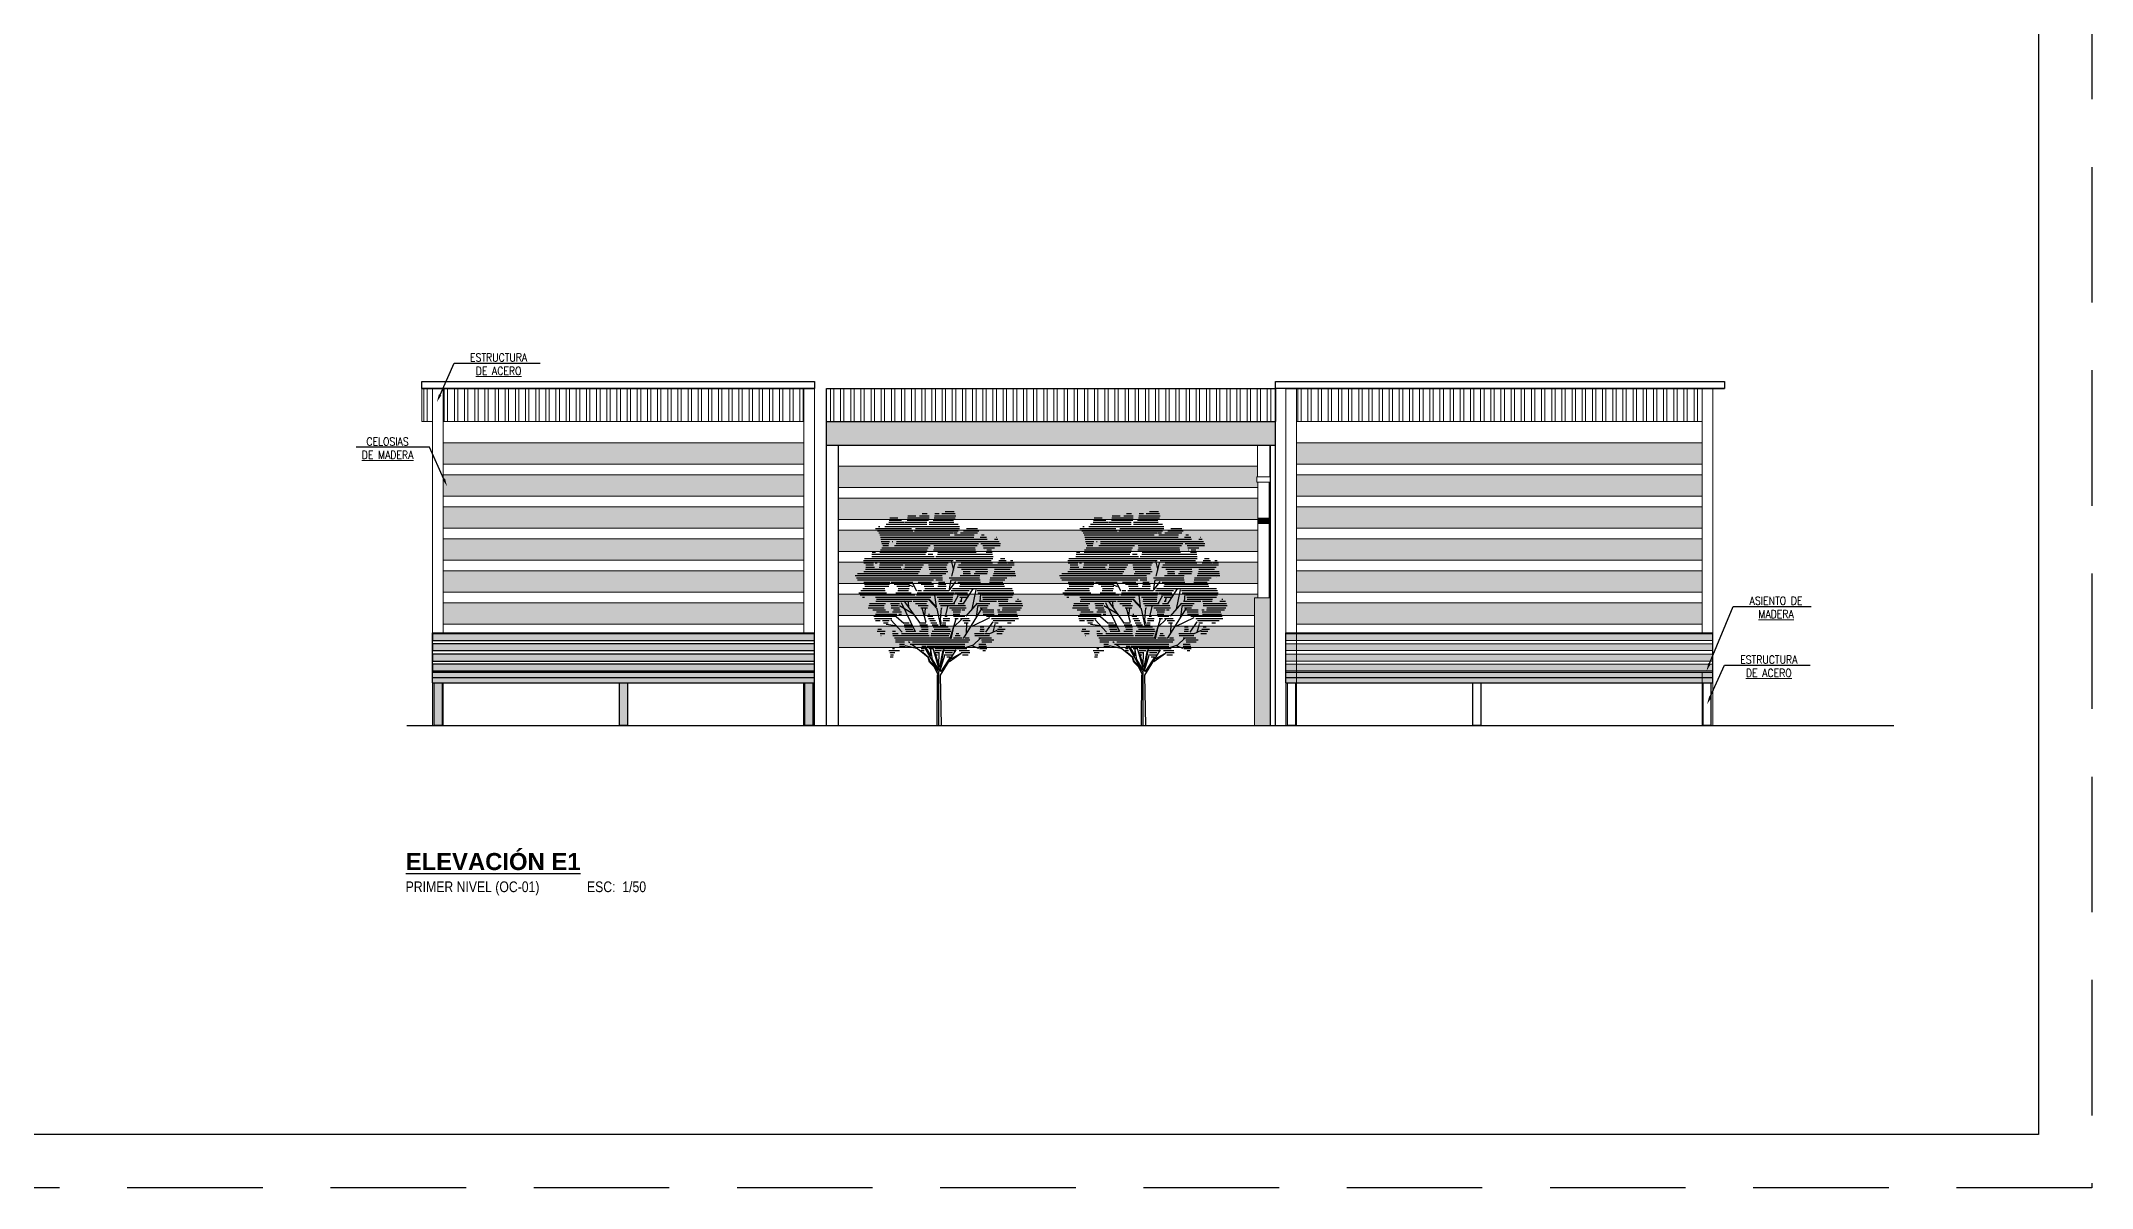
# Model space of a CAD drawing. Header units: millimetres. Extents: x 1.3 to 31, y -9.1 to 13.1.
# Drawn here: x 11.78 to 31.01, y -9.14 to 1.61 of the extents above; entities that cross this region are included whole.
import ezdxf
from ezdxf import colors
from ezdxf.entities.mleader import LeaderData, LeaderLine
from ezdxf.math import Vec2, Vec3

# ---------------------------------------------------------------- set-up
doc = ezdxf.new("R2010")
doc.units = ezdxf.units.MM
doc.linetypes.add('ACAD_ISO03W100', pattern=[30, 12, -18])
doc.linetypes.add('DASHED', pattern=[19.05, 12.7, -6.35])
for name, color, linetype, lineweight in [('.', 7, 'Continuous', 0), ('0_TEXTOS 1', 7, 'Continuous', 30), ('0_TEXTOS 4', 104, 'Continuous', 9), ('LEST 01', 253, 'Continuous', 9), ('LPROYECCION', 7, 'ACAD_ISO03W100', 5)]:
    doc.layers.add(name, color=color, linetype=linetype, lineweight=lineweight)
doc.layers.add('LHATCH', color=254, linetype='Continuous', lineweight=5, true_color=0xcfcfcf)
doc.layers.add('no se imprime', color=8, linetype='DASHED', plot=False)
doc.styles.add('GENERATED_STYLE_2', font='')
doc.styles.add('TIPO ROMANS', font='romans.shx')
doc.styles.get('GENERATED_STYLE_2').set_extended_font_data('Swis721 BlkEx BT', bold=True)
pattern_1 = [(90, (-13.77386, 8.01683), (-0.09525, 0), []), (90, (-13.74211, 8.04858), (-0.09525, 0), [])]

# ---------------------------------------------------------------- blocks, each defined once
blk = doc.blocks.new('SA')
at = {"layer": '.', "true_color": 0xffffff}
h = blk.add_hatch(color=7, dxfattribs=at)
h.dxf.hatch_style = 1
h.paths.add_polyline_path([(776980.033, 9375206.026), (776979.978, 9375206.026), (776979.978, 9375206.076), (776980.033, 9375206.076), (776980.095, 9375206.076), (776980.098, 9375206.076), (776980.098, 9375206.026), (776980.095, 9375206.026)])
at = {"layer": 'LEST 01'}
for p, q in [((776980.09, 9375206.051), (776980.09, 9375206.059)), ((776980.09, 9375206.059), (776980.095, 9375206.059)), ((776980.09, 9375206.044), (776980.09, 9375206.051)), ((776980.095, 9375206.051), (776980.09, 9375206.051)), ((776980.09, 9375206.044), (776980.095, 9375206.044)), ((776980.095, 9375206.076), (776980.095, 9375206.026))]:
    blk.add_line(p, q, dxfattribs=at)
blk.add_lwpolyline([(776980.033, 9375206.026), (776979.978, 9375206.026), (776979.978, 9375206.076), (776980.033, 9375206.076), (776980.095, 9375206.076), (776980.098, 9375206.076), (776980.098, 9375206.026), (776980.095, 9375206.026)], close=True, dxfattribs=at)
blk = doc.blocks.new('DJHDTYSJSTD')
at = {"color": 97, "true_color": 0x279b30}
for p, q in [((63.286, 13.839), (63.37, 13.839)), ((63.137, 13.728), (63.509, 13.728)), ((63.156, 13.705), (63.523, 13.705)), ((63.169, 13.75), (63.181, 13.75)), ((63.274, 13.794), (63.434, 13.794)), ((63.28, 13.816), (63.405, 13.816)), ((64.223, 13.639), (64.288, 13.639)), ((64.389, 13.639), (64.392, 13.639)), ((63.024, 13.417), (64.355, 13.417)), ((63.187, 13.506), (63.673, 13.506)), ((63.35, 13.617), (64.296, 13.617)), ((63.352, 13.572), (64.205, 13.572)), ((63.742, 13.55), (64.192, 13.55)), ((63.745, 13.528), (64.171, 13.528)), ((63.763, 13.439), (64.356, 13.439)), ((64.23, 13.572), (64.434, 13.572)), ((64.251, 13.55), (64.43, 13.55)), ((64.258, 13.528), (64.372, 13.528)), ((64.37, 13.617), (64.406, 13.617)), ((64.432, 13.417), (64.478, 13.417)), ((63.032, 13.306), (63.415, 13.306)), ((63.987, 13.328), (64.551, 13.328)), ((63.998, 13.35), (64.574, 13.35)), ((64.362, 13.261), (64.587, 13.261)), ((64.367, 13.283), (64.583, 13.283)), ((64.371, 13.306), (64.533, 13.306)), ((64.406, 13.372), (64.505, 13.372)), ((64.416, 13.395), (64.491, 13.395)), ((64.512, 13.372), (64.574, 13.372)), ((64.537, 13.395), (64.561, 13.395))]:
    blk.add_line(p, q, dxfattribs=at)
at = {"color": 84, "true_color": 0x2aaf18}
for p, q in [((63.47, 13.839), (63.692, 13.839)), ((63.473, 13.861), (63.556, 13.861)), ((63.593, 13.861), (63.692, 13.861)), ((63.621, 13.883), (63.674, 13.883)), ((63.746, 13.839), (63.962, 13.839)), ((63.749, 13.861), (63.97, 13.861)), ((63.752, 13.883), (63.796, 13.883)), ((63.825, 13.883), (63.964, 13.883)), ((63.859, 13.905), (63.954, 13.905)), ((63.171, 13.683), (63.943, 13.683)), ((63.183, 13.661), (63.909, 13.661)), ((63.188, 13.639), (63.909, 13.639)), ((63.232, 13.75), (64.009, 13.75)), ((63.248, 13.772), (63.67, 13.772)), ((63.442, 13.794), (63.67, 13.794)), ((63.466, 13.816), (63.686, 13.816)), ((63.542, 13.705), (63.996, 13.705)), ((63.553, 13.728), (64.009, 13.728)), ((63.693, 13.772), (63.995, 13.772)), ((63.695, 13.794), (63.949, 13.794)), ((63.736, 13.816), (63.946, 13.816)), ((63.951, 13.683), (63.983, 13.683)), ((63.955, 13.661), (64.162, 13.661)), ((64.02, 13.683), (64.195, 13.683)), ((64.051, 13.705), (64.21, 13.705)), ((64.082, 13.728), (64.195, 13.728)), ((64.238, 13.661), (64.263, 13.661)), ((63.097, 13.439), (63.744, 13.439)), ((63.1, 13.461), (63.656, 13.461)), ((63.103, 13.483), (63.137, 13.483)), ((63.204, 13.572), (63.275, 13.572)), ((63.333, 13.55), (63.705, 13.55)), ((63.353, 13.594), (64.42, 13.594)), ((63.737, 13.506), (64.175, 13.506)), ((63.779, 13.461), (64.184, 13.461)), ((62.927, 13.239), (63.829, 13.239)), ((63.013, 13.395), (63.941, 13.395)), ((63.014, 13.283), (63.594, 13.283)), ((63.015, 13.372), (63.116, 13.372)), ((63.183, 13.372), (63.89, 13.372)), ((63.427, 13.306), (63.608, 13.306)), ((64.355, 13.239), (64.591, 13.239)), ((63.001, 13.017), (63.024, 13.017)), ((64.239, 13.039), (64.564, 13.039)), ((63.291, 12.95), (63.387, 12.95)), ((64.249, 12.862), (64.363, 12.862))]:
    blk.add_line(p, q, dxfattribs=at)
at = {"color": 97, "true_color": 0x25742c}
for p, q in [((63.913, 13.639), (64.156, 13.639)), ((63.181, 13.483), (63.665, 13.483)), ((63.191, 13.617), (63.349, 13.617)), ((63.194, 13.594), (63.283, 13.594)), ((63.202, 13.528), (63.683, 13.528)), ((63.214, 13.55), (63.273, 13.55)), ((63.31, 13.594), (63.318, 13.594)), ((63.683, 13.461), (63.733, 13.461)), ((63.785, 13.483), (64.18, 13.483)), ((64.186, 13.461), (64.351, 13.461)), ((64.266, 13.506), (64.267, 13.506)), ((64.286, 13.483), (64.346, 13.483)), ((64.293, 13.506), (64.34, 13.506)), ((62.938, 13.217), (63.831, 13.217)), ((62.95, 13.261), (63.581, 13.261)), ((63.035, 13.35), (63.116, 13.35)), ((63.035, 13.328), (63.126, 13.328)), ((63.133, 13.372), (63.154, 13.372)), ((63.173, 13.328), (63.399, 13.328)), ((63.179, 13.35), (63.422, 13.35)), ((63.442, 13.35), (63.635, 13.35)), ((63.442, 13.328), (63.622, 13.328)), ((63.686, 13.35), (63.88, 13.35)), ((63.689, 13.328), (63.869, 13.328)), ((63.695, 13.306), (63.878, 13.306)), ((63.701, 13.261), (63.866, 13.261)), ((63.712, 13.283), (63.888, 13.283)), ((63.764, 13.195), (63.833, 13.195)), ((63.927, 13.195), (64.221, 13.195)), ((63.969, 13.395), (64.336, 13.395)), ((64.016, 13.239), (64.22, 13.239)), ((64.024, 13.372), (64.35, 13.372)), ((64.029, 13.306), (64.298, 13.306)), ((64.047, 13.283), (64.12, 13.283)), ((64.047, 13.261), (64.123, 13.261)), ((64.162, 13.261), (64.296, 13.261)), ((64.173, 13.283), (64.301, 13.283)), ((64.324, 13.195), (64.478, 13.195)), ((64.327, 13.217), (64.499, 13.217)), ((64.551, 13.217), (64.551, 13.217)), ((62.977, 13.039), (63.545, 13.039)), ((62.983, 13.084), (63.237, 13.084)), ((63.015, 13.172), (63.287, 13.172)), ((63.023, 13.15), (63.281, 13.15)), ((63.025, 13.128), (63.276, 13.128)), ((63.3, 13.172), (63.524, 13.172)), ((63.348, 13.061), (63.506, 13.061)), ((63.358, 13.128), (63.491, 13.128)), ((63.37, 13.084), (63.479, 13.084)), ((63.371, 13.106), (63.485, 13.106)), ((63.561, 13.039), (63.944, 13.039)), ((63.568, 13.061), (63.949, 13.061)), ((63.575, 13.084), (63.615, 13.084)), ((63.578, 13.172), (63.718, 13.172)), ((63.61, 13.15), (63.74, 13.15)), ((63.634, 13.084), (63.899, 13.084)), ((63.641, 13.128), (63.741, 13.128)), ((63.776, 13.017), (63.938, 13.017)), ((63.785, 13.128), (63.871, 13.128)), ((63.789, 13.172), (63.855, 13.172)), ((63.789, 13.15), (63.868, 13.15)), ((63.921, 13.084), (64.109, 13.084)), ((63.934, 13.106), (64.556, 13.106)), ((63.956, 13.061), (64.091, 13.061)), ((63.984, 13.039), (64.094, 13.039)), ((64.008, 13.128), (64.476, 13.128)), ((64.012, 13.017), (64.097, 13.017)), ((64.192, 13.084), (64.566, 13.084)), ((64.199, 13.061), (64.572, 13.061)), ((64.248, 13.017), (64.556, 13.017)), ((64.252, 12.995), (64.512, 12.995)), ((64.319, 13.172), (64.458, 13.172)), ((64.61, 12.995), (64.619, 12.995)), ((63.068, 12.928), (63.225, 12.928)), ((63.076, 12.95), (63.242, 12.95)), ((63.108, 12.884), (63.242, 12.884)), ((63.127, 12.795), (63.306, 12.795)), ((63.135, 12.773), (63.186, 12.773)), ((63.136, 12.839), (63.358, 12.839)), ((63.14, 12.973), (63.514, 12.973)), ((63.209, 12.773), (63.277, 12.773)), ((63.299, 12.928), (63.377, 12.928)), ((63.3, 12.906), (63.385, 12.906)), ((63.312, 12.862), (63.405, 12.862)), ((63.322, 12.884), (63.392, 12.884)), ((63.38, 12.839), (63.406, 12.839)), ((63.5, 12.95), (63.501, 12.95)), ((63.528, 12.973), (63.677, 12.973)), ((63.578, 12.928), (63.683, 12.928)), ((63.607, 12.906), (63.675, 12.906)), ((63.675, 12.817), (63.73, 12.817)), ((63.688, 12.839), (63.698, 12.839)), ((63.688, 12.795), (63.745, 12.795)), ((63.701, 12.773), (63.759, 12.773)), ((63.792, 12.973), (63.937, 12.973)), ((63.807, 12.779), (63.818, 12.742)), ((63.826, 12.906), (63.829, 12.906)), ((63.839, 12.795), (63.909, 12.795)), ((63.839, 12.773), (63.903, 12.773)), ((63.866, 12.817), (63.879, 12.817)), ((63.904, 12.906), (64.076, 12.906)), ((63.946, 12.817), (64.062, 12.817)), ((63.96, 12.795), (63.994, 12.795)), ((63.996, 12.95), (64.058, 12.95)), ((64.011, 12.973), (64.031, 12.973)), ((64.017, 12.795), (64.107, 12.795)), ((64.037, 12.884), (64.064, 12.884)), ((64.043, 12.773), (64.119, 12.773)), ((64.189, 12.95), (64.324, 12.95)), ((64.196, 12.928), (64.306, 12.928)), ((64.244, 12.884), (64.363, 12.884)), ((64.255, 12.839), (64.367, 12.839)), ((64.287, 12.817), (64.613, 12.817)), ((64.357, 12.773), (64.584, 12.773)), ((64.404, 12.884), (64.428, 12.884)), ((64.406, 12.862), (64.601, 12.862)), ((64.408, 12.839), (64.606, 12.839)), ((64.411, 12.973), (64.511, 12.973)), ((64.415, 12.95), (64.659, 12.95)), ((64.418, 12.928), (64.664, 12.928)), ((64.45, 12.884), (64.637, 12.884)), ((64.588, 12.973), (64.647, 12.973)), ((63.221, 12.75), (63.267, 12.75)), ((63.314, 12.662), (63.345, 12.662)), ((63.434, 12.75), (63.486, 12.75)), ((63.434, 12.728), (63.51, 12.728)), ((63.437, 12.706), (63.517, 12.706)), ((63.596, 12.728), (63.676, 12.728)), ((63.604, 12.75), (63.66, 12.75)), ((63.607, 12.706), (63.683, 12.706)), ((63.614, 12.684), (63.684, 12.684)), ((63.712, 12.75), (63.773, 12.75)), ((63.723, 12.728), (63.788, 12.728)), ((63.82, 12.728), (63.865, 12.728)), ((63.831, 12.75), (63.865, 12.75)), ((63.945, 12.595), (64.035, 12.595)), ((63.963, 12.617), (64.015, 12.617)), ((63.972, 12.639), (64.002, 12.639)), ((64.058, 12.75), (64.098, 12.75)), ((64.067, 12.595), (64.11, 12.595)), ((64.372, 12.75), (64.411, 12.75)), ((64.506, 12.75), (64.544, 12.75)), ((63.494, 12.541), (63.478, 12.553)), ((63.691, 12.484), (63.734, 12.484)), ((64.004, 12.462), (64.111, 12.462)), ((64.024, 12.44), (64.117, 12.44)), ((64.039, 12.417), (64.099, 12.417))]:
    blk.add_line(p, q, dxfattribs=at)
at = {"color": 99, "true_color": 0x1a511e}
for p, q in [((62.949, 13.195), (63.74, 13.195)), ((63.9, 13.217), (64.215, 13.217)), ((62.962, 13.061), (63.252, 13.061)), ((63.004, 13.106), (63.234, 13.106)), ((63.136, 13.017), (63.712, 13.017)), ((63.146, 12.995), (63.694, 12.995)), ((63.329, 13.15), (63.485, 13.15)), ((63.648, 13.106), (63.867, 13.106)), ((63.794, 12.995), (63.937, 12.995)), ((63.992, 13.172), (64.227, 13.172)), ((64.014, 13.15), (64.467, 13.15)), ((63.06, 12.906), (63.228, 12.906)), ((63.118, 12.817), (63.35, 12.817)), ((63.147, 12.862), (63.276, 12.862)), ((63.552, 12.95), (63.666, 12.95)), ((63.814, 12.719), (63.778, 12.895)), ((63.796, 12.95), (63.96, 12.95)), ((63.811, 12.928), (64.071, 12.928)), ((63.93, 12.884), (64.024, 12.884)), ((63.941, 12.862), (64.017, 12.862)), ((63.941, 12.839), (64.01, 12.839)), ((64.214, 12.973), (64.393, 12.973)), ((64.224, 12.906), (64.295, 12.906)), ((64.341, 12.795), (64.621, 12.795)), ((64.455, 12.906), (64.653, 12.906)), ((63.153, 12.662), (63.238, 12.662)), ((63.162, 12.684), (63.2, 12.684)), ((63.185, 12.639), (63.234, 12.639)), ((63.193, 12.617), (63.197, 12.617)), ((63.314, 12.639), (63.372, 12.639)), ((63.316, 12.617), (63.388, 12.617)), ((63.333, 12.595), (63.906, 12.595)), ((63.345, 12.573), (64.116, 12.573)), ((63.394, 12.617), (63.694, 12.617)), ((63.408, 12.639), (63.684, 12.639)), ((63.445, 12.684), (63.524, 12.684)), ((63.45, 12.662), (63.55, 12.662)), ((63.594, 12.662), (63.684, 12.662)), ((63.712, 12.617), (63.897, 12.617)), ((63.715, 12.639), (63.908, 12.639)), ((63.723, 12.662), (63.917, 12.662)), ((63.734, 12.706), (63.807, 12.706)), ((63.745, 12.684), (63.913, 12.684)), ((63.808, 12.706), (63.891, 12.706)), ((64.163, 12.639), (64.262, 12.639)), ((64.168, 12.617), (64.321, 12.617)), ((64.209, 12.595), (64.341, 12.595)), ((64.218, 12.662), (64.264, 12.662)), ((64.222, 12.706), (64.26, 12.706)), ((64.222, 12.684), (64.265, 12.684)), ((64.236, 12.573), (64.366, 12.573)), ((64.266, 12.639), (64.315, 12.639)), ((64.394, 12.662), (64.465, 12.662)), ((64.394, 12.639), (64.451, 12.639)), ((64.402, 12.684), (64.483, 12.684)), ((64.417, 12.706), (64.449, 12.706)), ((63.274, 12.462), (63.387, 12.462)), ((63.285, 12.44), (63.338, 12.44)), ((63.289, 12.395), (63.319, 12.395)), ((63.293, 12.417), (63.325, 12.417)), ((63.313, 12.484), (63.334, 12.484)), ((63.345, 12.551), (63.437, 12.551)), ((63.385, 12.528), (63.436, 12.528)), ((63.385, 12.506), (63.444, 12.506)), ((63.496, 12.528), (64.062, 12.528)), ((63.521, 12.551), (64.103, 12.551)), ((63.606, 12.462), (63.642, 12.462)), ((63.611, 12.484), (63.64, 12.484)), ((63.616, 12.506), (63.66, 12.506)), ((63.67, 12.506), (64.062, 12.506)), ((63.751, 12.484), (64.085, 12.484)), ((63.753, 12.462), (63.823, 12.462)), ((63.756, 12.44), (63.801, 12.44)), ((63.769, 12.417), (63.779, 12.417)), ((63.851, 12.462), (63.961, 12.462)), ((63.859, 12.44), (63.935, 12.44)), ((63.865, 12.417), (63.931, 12.417)), ((63.876, 12.395), (63.91, 12.395)), ((64.209, 12.528), (64.282, 12.528)), ((64.209, 12.506), (64.288, 12.506)), ((64.216, 12.484), (64.292, 12.484)), ((64.24, 12.551), (64.344, 12.551)), ((64.249, 12.462), (64.278, 12.462))]:
    blk.add_line(p, q, dxfattribs=at)
at = {"color": 47, "true_color": 0x8d6a35}
for p, q in [((63.905, 13.103), (63.92, 13.195)), ((63.95, 13.296), (63.925, 13.393)), ((63.564, 13.078), (63.523, 13.159)), ((63.695, 12.994), (63.768, 12.916)), ((63.951, 12.95), (63.995, 13.029)), ((64.027, 12.976), (64.036, 13.016)), ((64.052, 12.955), (64.151, 13.102)), ((64.224, 12.971), (64.231, 13.045)), ((63.412, 12.651), (63.296, 12.781)), ((63.431, 12.743), (63.352, 12.813)), ((63.483, 12.91), (63.479, 12.962)), ((63.663, 12.752), (63.622, 12.901)), ((63.862, 12.813), (63.887, 12.92)), ((64.185, 12.804), (64.197, 12.92)), ((64.082, 12.641), (64.084, 12.744)), ((64.155, 12.522), (64.222, 12.585)), ((64.28, 12.651), (64.356, 12.758)), ((64.316, 12.634), (64.4, 12.674)), ((64.356, 12.651), (64.378, 12.736)), ((63.577, 12.478), (63.446, 12.512)), ((63.59, 12.464), (63.517, 12.522)), ((63.684, 12.389), (63.59, 12.464)), ((63.688, 12.393), (63.627, 12.446)), ((63.656, 12.496), (63.711, 12.403)), ((63.697, 12.34), (63.684, 12.389)), ((63.7, 12.35), (63.688, 12.393)), ((63.748, 12.306), (63.7, 12.35)), ((63.709, 12.473), (63.725, 12.368)), ((63.711, 12.403), (63.711, 12.478)), ((63.725, 12.368), (63.789, 12.263)), ((63.793, 12.318), (63.798, 12.432)), ((63.834, 12.466), (63.8, 12.288)), ((63.812, 12.206), (63.975, 12.469)), ((63.818, 12.243), (63.919, 12.398)), ((63.906, 12.349), (64.025, 12.434)), ((63.924, 12.38), (64.02, 12.432)), ((64.069, 12.494), (64.155, 12.522)), ((64.133, 12.513), (64.204, 12.487)), ((63.75, 12.29), (63.697, 12.34)), ((63.786, 12.211), (63.75, 12.29)), ((63.777, 11.682), (63.781, 12.211)), ((63.794, 11.685), (63.794, 12.233)), ((63.814, 12.252), (63.818, 12.243))]:
    blk.add_line(p, q, dxfattribs=at)
at = {"color": 49, "true_color": 0x594322}
for p, q in [((63.93, 13.235), (63.966, 13.383)), ((63.528, 13.123), (63.482, 13.144)), ((63.778, 12.895), (63.69, 12.989)), ((63.768, 12.916), (63.752, 13.035)), ((63.9, 13.083), (63.971, 13.179)), ((64.139, 12.891), (64.181, 13.092)), ((63.524, 12.843), (63.387, 12.926)), ((63.553, 12.657), (63.408, 12.957)), ((63.602, 12.743), (63.434, 12.976)), ((63.647, 12.825), (63.654, 12.902)), ((63.818, 12.904), (63.807, 12.779)), ((63.911, 12.587), (63.975, 12.792)), ((63.951, 12.707), (64.029, 12.783)), ((64.048, 12.586), (64.242, 12.9)), ((64.078, 12.82), (64.194, 12.955)), ((64.138, 12.713), (64.322, 12.803)), ((63.345, 12.718), (63.247, 12.732)), ((63.922, 12.584), (63.951, 12.707)), ((63.794, 12.233), (63.645, 12.496)), ((63.803, 12.243), (63.736, 12.484)), ((63.8, 12.288), (63.759, 12.428)), ((63.803, 12.243), (63.848, 12.48)), ((63.803, 12.243), (63.86, 12.425)), ((63.822, 11.685), (63.812, 12.206))]:
    blk.add_line(p, q, dxfattribs=at)

msp = doc.modelspace()

# ---------------------------------------------------------------- hatches: boundary and pattern name
at = {"layer": '.'}
h = msp.add_hatch(color=256, dxfattribs=at)
h.set_gradient(color1=(147, 149, 152), color2=(147, 149, 152))
h.paths.add_polyline_path([(19.145, -1.955), (19.145, -2.175), (23.355, -2.175), (23.355, -1.955)])
h = msp.add_hatch(color=256, dxfattribs=at)
h.set_gradient(color1=(204, 153, 102), color2=(204, 153, 102))
h.paths.add_polyline_path([(18.933, -2.354), (18.933, -2.154), (15.553, -2.154), (15.553, -2.354)])
h.paths.add_polyline_path([(18.933, -2.654), (18.933, -2.454), (15.553, -2.454), (15.553, -2.654)])
h.paths.add_polyline_path([(15.553, -2.754), (15.553, -2.954), (18.933, -2.954), (18.933, -2.754)])
h.paths.add_polyline_path([(18.933, -3.254), (18.933, -3.054), (15.553, -3.054), (15.553, -3.254)])
h.paths.add_polyline_path([(15.553, -3.354), (15.553, -3.554), (18.933, -3.554), (18.933, -3.354)])
h.paths.add_polyline_path([(15.553, -3.654), (15.553, -3.854), (18.933, -3.854), (18.933, -3.654)])
h = msp.add_hatch(color=256, dxfattribs=at)
h.set_gradient(color1=(204, 153, 102), color2=(204, 153, 102))
h.paths.add_polyline_path([(27.353, -2.354), (27.353, -2.154), (23.553, -2.154), (23.553, -2.354)])
h.paths.add_polyline_path([(27.353, -2.654), (27.353, -2.454), (23.553, -2.454), (23.553, -2.654)])
h.paths.add_polyline_path([(27.353, -2.954), (27.353, -2.754), (23.553, -2.754), (23.553, -2.954)])
h.paths.add_polyline_path([(27.353, -3.254), (27.353, -3.054), (23.553, -3.054), (23.553, -3.254)])
h.paths.add_polyline_path([(23.553, -3.354), (23.553, -3.554), (27.353, -3.554), (27.353, -3.354)])
h.paths.add_polyline_path([(23.553, -3.654), (23.553, -3.854), (27.353, -3.854), (27.353, -3.654)])
h = msp.add_hatch(color=256, dxfattribs=at)
h.set_gradient(color1=(204, 153, 102), color2=(204, 153, 102))
h.paths.add_polyline_path([(19.258, -3.874), (19.258, -4.074), (23.158, -4.074), (23.158, -3.874)])
h.paths.add_polyline_path([(19.258, -3.574), (19.258, -3.774), (23.158, -3.774), (23.158, -3.606), (23.19, -3.606), (23.19, -3.574)])
h.paths.add_polyline_path([(19.258, -3.274), (19.258, -3.474), (23.19, -3.474), (23.19, -3.274)])
h.paths.add_polyline_path([(19.258, -2.974), (19.258, -3.174), (23.19, -3.174), (23.19, -2.974)])
h.paths.add_polyline_path([(19.258, -2.674), (19.258, -2.874), (23.187, -2.874), (23.187, -2.86), (23.189, -2.674)])
h.paths.add_polyline_path([(19.258, -2.374), (19.258, -2.574), (23.19, -2.574), (23.19, -2.522), (23.18, -2.522), (23.18, -2.472), (23.182, -2.374)])
at = {"layer": '.', "true_color": 0x939598}
h = msp.add_hatch(color=252, dxfattribs=at)
h.dxf.hatch_style = 1
h.paths.add_polyline_path([(23.308, -3.606), (23.158, -3.606), (23.158, -4.805), (23.308, -4.805)])
at = {"layer": '.'}
h = msp.add_hatch(color=256, dxfattribs=at)
h.set_gradient(color1=(34, 52, 110), color2=(34, 52, 110))
h.paths.add_polyline_path([(19.033, -4.2), (19.033, -4.136), (15.453, -4.136), (15.453, -4.2)])
h.paths.add_polyline_path([(19.033, -4.102), (19.033, -4.038), (15.453, -4.038), (15.453, -4.102)])
h.paths.add_polyline_path([(15.453, -3.945), (15.453, -4.008), (19.033, -4.008), (19.033, -3.945)])
h = msp.add_hatch(color=256, dxfattribs=at)
h.set_gradient(color1=(34, 52, 110), color2=(34, 52, 110))
h.paths.add_polyline_path([(19.033, -4.293), (19.033, -4.23), (15.453, -4.23), (15.453, -4.293)])
h = msp.add_hatch(color=256, dxfattribs=at)
h.set_gradient(color1=(34, 52, 110), color2=(34, 52, 110))
h.paths.add_polyline_path([(15.453, -4.305), (15.453, -4.355), (19.033, -4.355), (19.033, -4.305)])
h = msp.add_hatch(color=256, dxfattribs=at)
h.set_gradient(color1=(99, 100, 102), color2=(99, 100, 102))
h.paths.add_polyline_path([(19.033, -4.405), (19.033, -4.355), (15.453, -4.355), (15.453, -4.405)])
h = msp.add_hatch(color=256, dxfattribs=at)
h.set_gradient(color1=(99, 100, 102), color2=(99, 100, 102))
h.paths.add_polyline_path([(15.469, -4.805), (15.543, -4.805), (15.543, -4.405), (15.469, -4.405)])
h.paths.add_polyline_path([(17.28, -4.405), (17.206, -4.405), (17.206, -4.805), (17.28, -4.805)])
h.paths.add_polyline_path([(18.943, -4.805), (19.017, -4.805), (19.017, -4.405), (18.943, -4.405)])
h = msp.add_hatch(color=256, dxfattribs=at)
h.set_gradient(color1=(34, 52, 110), color2=(34, 52, 110))
h.paths.add_polyline_path([(23.453, -4.305), (23.453, -4.355), (27.453, -4.355), (27.453, -4.305)])
h = msp.add_hatch(color=256, dxfattribs=at)
h.set_gradient(color1=(99, 100, 102), color2=(99, 100, 102))
h.paths.add_polyline_path([(27.453, -4.405), (27.453, -4.355), (23.453, -4.355), (23.453, -4.405)])
at = {"layer": 'LHATCH', "true_color": 0x939598}
h = msp.add_hatch(color=252, dxfattribs=at)
h.set_gradient(color1=(34, 52, 110), color2=(34, 52, 110))
h.paths.add_polyline_path([(27.453, -4.2), (27.453, -4.136), (23.453, -4.136), (23.453, -4.2)])
h.paths.add_polyline_path([(27.453, -4.102), (27.453, -4.038), (23.453, -4.038), (23.453, -4.102)])
h.paths.add_polyline_path([(23.453, -3.945), (23.453, -4.008), (27.453, -4.008), (27.453, -3.945)])
h = msp.add_hatch(color=252, dxfattribs=at)
h.set_gradient(color1=(34, 52, 110), color2=(34, 52, 110))
h.paths.add_polyline_path([(27.453, -4.293), (27.453, -4.23), (23.453, -4.23), (23.453, -4.293)])
at = {"layer": 'LPROYECCION', "ltscale": 0.01, "true_color": 0x939598}
h = msp.add_hatch(dxfattribs=at)
h.set_pattern_fill('ANSI32', color=252, scale=0.01, angle=45, style=0)
h.set_pattern_definition(pattern_1)
h.paths.add_polyline_path([(18.933, -1.645), (15.553, -1.645), (15.553, -1.955), (18.933, -1.955)])
h.paths.add_polyline_path([(15.453, -1.645), (15.355, -1.645), (15.355, -1.955), (15.453, -1.955)])
h = msp.add_hatch(dxfattribs=at)
h.set_pattern_fill('ANSI32', color=252, scale=0.01, angle=45, style=0)
h.set_pattern_definition(pattern_1)
h.paths.add_polyline_path([(23.355, -1.955), (23.355, -1.645), (19.145, -1.645), (19.145, -1.955)])
h = msp.add_hatch(dxfattribs=at)
h.set_pattern_fill('ANSI32', color=252, scale=0.01, angle=45, style=0)
h.set_pattern_definition([(90, (-5.77386, 8.01683), (-0.09525, 0), []), (90, (-5.74211, 8.04858), (-0.09525, 0), [])])
h.paths.add_polyline_path([(27.353, -1.645), (23.553, -1.645), (23.553, -1.955), (27.353, -1.955)])
h.paths.add_polyline_path([(23.453, -1.645), (23.453, -1.955)])

# ---------------------------------------------------------------- linework, layer by layer
at = {"lineweight": 30}
for p, q in [((15.355, -1.645), (19.033, -1.645)), ((19.145, -4.805), (19.145, -1.645)), ((19.145, -1.645), (23.355, -1.645)), ((23.355, -4.805), (23.355, -1.645)), ((23.355, -1.645), (23.355, -1.955)), ((19.258, -4.805), (19.258, -2.175)), ((15.453, -3.935), (19.033, -3.935)), ((15.453, -4.305), (15.453, -3.935)), ((19.033, -4.305), (19.033, -3.935)), ((23.453, -3.935), (27.453, -3.935)), ((23.453, -4.305), (23.453, -3.935)), ((27.453, -4.405), (27.453, -3.935)), ((15.453, -4.305), (19.033, -4.305)), ((15.453, -4.405), (15.453, -4.305)), ((15.453, -4.355), (19.033, -4.355)), ((15.453, -4.405), (19.033, -4.405)), ((19.033, -4.405), (19.033, -4.305)), ((23.453, -4.305), (27.453, -4.305)), ((23.453, -4.405), (23.453, -4.305)), ((23.453, -4.355), (27.453, -4.355)), ((23.453, -4.405), (27.453, -4.405)), ((15.212, -4.805), (29.152, -4.805))]:
    msp.add_line(p, q, dxfattribs=at)
for p, q in [((23.453, -1.645), (27.565, -1.645)), ((19.145, -1.955), (23.355, -1.955)), ((19.145, -2.175), (23.355, -2.175)), ((23.308, -4.805), (23.308, -2.175)), ((18.933, -4.805), (18.933, -4.405)), ((19.033, -4.805), (19.033, -4.405))]:
    msp.add_line(p, q)
for points in [[(2.308, 11.361), (30.508, 11.361), (30.508, -8.639), (2.308, -8.639)], [(15.453, -4.008), (19.033, -4.008), (19.033, -3.945), (15.453, -3.945)], [(15.453, -4.102), (19.033, -4.102), (19.033, -4.038), (15.453, -4.038)], [(15.453, -4.2), (19.033, -4.2), (19.033, -4.136), (15.453, -4.136)], [(15.453, -4.293), (19.033, -4.293), (19.033, -4.23), (15.453, -4.23)]]:
    msp.add_lwpolyline(points, close=True)
for points in [[(15.355, -1.578), (19.033, -1.578), (19.033, -1.645), (15.355, -1.645)], [(23.356, -1.578), (27.565, -1.578), (27.565, -1.645), (23.356, -1.645)], [(15.469, -4.405), (15.543, -4.405), (15.543, -4.805), (15.469, -4.805)], [(17.206, -4.405), (17.28, -4.405), (17.28, -4.805), (17.206, -4.805)], [(18.943, -4.405), (19.017, -4.405), (19.017, -4.805), (18.943, -4.805)], [(23.469, -4.405), (23.543, -4.405), (23.543, -4.805), (23.469, -4.805)], [(25.206, -4.405), (25.28, -4.405), (25.28, -4.805), (25.206, -4.805)], [(27.363, -4.405), (27.437, -4.405), (27.437, -4.805), (27.363, -4.805)]]:
    msp.add_lwpolyline(points, close=True, dxfattribs=at)
at = {"layer": 'LEST 01'}
for p, q in [((23.186, -2.175), (23.186, -2.472)), ((23.301, -2.175), (23.301, -2.472)), ((23.19, -2.522), (23.19, -3.606)), ((23.295, -3.606), (23.295, -2.522))]:
    msp.add_line(p, q, dxfattribs=at)
for points in [[(23.306, -2.522), (23.18, -2.522), (23.18, -2.472), (23.306, -2.472)], [(23.158, -4.805), (23.308, -4.805), (23.308, -3.606), (23.158, -3.606)]]:
    msp.add_lwpolyline(points, close=True, dxfattribs=at)
at = {"layer": 'LHATCH', "color": 252, "true_color": 0x939598}
for p, q in [((15.355, -1.645), (15.355, -1.955)), ((15.453, -3.935), (15.453, -1.645)), ((15.553, -3.935), (15.553, -1.645)), ((18.933, -3.935), (18.933, -1.645)), ((19.033, -3.935), (19.033, -1.645)), ((23.453, -4.805), (23.453, -1.645)), ((23.553, -4.805), (23.553, -1.645)), ((27.353, -3.935), (27.353, -1.645)), ((27.453, -3.935), (27.453, -1.645)), ((15.453, -1.955), (15.355, -1.955)), ((18.933, -1.955), (15.553, -1.955)), ((27.353, -1.955), (23.553, -1.955)), ((15.553, -2.154), (18.933, -2.154)), ((23.553, -2.154), (27.353, -2.154)), ((15.553, -2.354), (18.933, -2.354)), ((15.553, -2.454), (18.933, -2.454)), ((19.258, -2.374), (23.186, -2.374)), ((23.553, -2.354), (27.353, -2.354)), ((23.553, -2.454), (27.353, -2.454)), ((15.553, -2.654), (18.933, -2.654)), ((19.258, -2.574), (23.19, -2.574)), ((19.258, -2.674), (23.19, -2.674)), ((23.553, -2.654), (27.353, -2.654)), ((15.553, -2.754), (18.933, -2.754)), ((19.258, -2.874), (23.187, -2.874)), ((23.553, -2.754), (27.353, -2.754)), ((15.553, -2.954), (18.933, -2.954)), ((15.553, -3.054), (18.933, -3.054)), ((19.258, -2.974), (23.19, -2.974)), ((23.553, -2.954), (27.353, -2.954)), ((23.553, -3.054), (27.353, -3.054)), ((15.553, -3.254), (18.933, -3.254)), ((19.258, -3.174), (23.19, -3.174)), ((23.553, -3.254), (27.353, -3.254)), ((15.553, -3.354), (18.933, -3.354)), ((19.258, -3.274), (23.19, -3.274)), ((23.553, -3.354), (27.353, -3.354)), ((15.553, -3.554), (18.933, -3.554)), ((19.258, -3.474), (23.19, -3.474)), ((19.258, -3.574), (23.19, -3.574)), ((23.553, -3.554), (27.353, -3.554)), ((15.553, -3.654), (18.933, -3.654)), ((19.258, -3.774), (23.158, -3.774)), ((23.553, -3.654), (27.353, -3.654)), ((15.553, -3.854), (18.933, -3.854)), ((19.258, -3.874), (23.158, -3.874)), ((23.553, -3.854), (27.353, -3.854)), ((19.258, -4.074), (23.158, -4.074)), ((15.453, -4.805), (15.453, -4.405)), ((15.553, -4.805), (15.553, -4.405)), ((23.453, -4.805), (23.453, -4.405)), ((23.553, -4.805), (23.553, -4.405)), ((27.353, -4.805), (27.353, -4.305)), ((27.453, -4.405), (27.453, -4.805))]:
    msp.add_line(p, q, dxfattribs=at)
for points in [[(23.453, -4.008), (27.453, -4.008), (27.453, -3.945), (23.453, -3.945)], [(23.453, -4.102), (27.453, -4.102), (27.453, -4.038), (23.453, -4.038)], [(23.453, -4.2), (27.453, -4.2), (27.453, -4.136), (23.453, -4.136)], [(23.453, -4.293), (27.453, -4.293), (27.453, -4.23), (23.453, -4.23)]]:
    msp.add_lwpolyline(points, close=True, dxfattribs=at)
at = {"layer": 'no se imprime', "ltscale": 0.1}
msp.add_lwpolyline([(1.308, 11.861), (31.008, 11.861), (31.008, -9.139), (1.308, -9.139)], close=True, dxfattribs=at)

# ---------------------------------------------------------------- block references
at = {"xscale": 0.903386190857018, "yscale": 0.903386190857018, "zscale": 0.903386190857018}
for p in [(-37.431, -15.359), (-35.516, -15.359)]:
    msp.add_blockref('DJHDTYSJSTD', p, dxfattribs=at)
at = {"layer": 'LEST 01'}
msp.add_blockref('SA', (-776956.79, -9375208.936), dxfattribs=at)

# ---------------------------------------------------------------- texts
at = {"layer": '0_TEXTOS 1', "linetype": 'Continuous', "insert": (15.202, -6.064), "char_height": 0.2, "width": 5.73448, "attachment_point": 4, "style": 'GENERATED_STYLE_2'}
msp.add_mtext('\\A1;\\pxql;{\\H0.8x;\\L\\C7;\\P\\pq*;ELEVACIÓN E1     \\P\\fSwis721 Cn BT|b0|i0|c0|p34;\\H0.625x;\\lPRIMER NIVEL (OC-01)              ESC:  1/50}', dxfattribs=at)

# ---------------------------------------------------------------- leaders
at = {"layer": '0_TEXTOS 4'}
ml = msp.add_multileader_mtext('Standard', dxfattribs=at)
ml.set_content('\\L{\\W0.85;\\LESTRUCTURA \\PDE ACERO}', color=256, style='TIPO ROMANS')
ml.set_leader_properties()
ml.build(insert=Vec2(0, 0))
ml.multileader.update_dxf_attribs({"text_left_attachment_type": 8, "text_right_attachment_type": 6, "dogleg_length": 0.1, "arrow_head_size": 0.075})
ctx = ml.context
ctx.base_point, ctx.char_height, ctx.arrow_head_size, ctx.landing_gap_size, ctx.plane_origin = Vec3(15.758, -1.407), 0.075, 0.075, 0.025, Vec3(18.676, -4.195)
ctx.left_attachment, ctx.right_attachment, ctx.text_align_type = 8, 6, 1
notes = []
notes.append((ctx, [(1, (1, 1, 0), (15.658, -1.407), (1, 0), 0.1, [(0, [(15.494, -1.773)], 0, [])])]))
ctx.mtext.insert, ctx.mtext.width, ctx.mtext.defined_height, ctx.mtext.alignment, ctx.mtext.line_spacing_style, ctx.mtext.flow_direction = Vec3(16.073, -1.317), 4.65945, 0.493, 2, 2, 5
ml = msp.add_multileader_mtext('Standard', dxfattribs=at)
ml.set_content('\\L{\\W0.85;\\LESTRUCTURA \\PDE ACERO}', color=256, style='TIPO ROMANS')
ml.set_leader_properties()
ml.build(insert=Vec2(0, 0))
ml.multileader.update_dxf_attribs({"text_left_attachment_type": 8, "text_right_attachment_type": 6, "dogleg_length": 0.1, "arrow_head_size": 0.075})
ctx = ml.context
ctx.base_point, ctx.char_height, ctx.arrow_head_size, ctx.landing_gap_size, ctx.plane_origin = Vec3(9.677, -1.463), 0.075, 0.075, 0.025, Vec3(12.595, -4.252)
ctx.left_attachment, ctx.right_attachment, ctx.text_align_type = 8, 6, 1
notes.append((ctx, [(1, (1, 1, 0), (9.577, -1.463), (1, 0), 0.1, [(0, [(9.414, -1.83)], 0, [])])]))
ctx.mtext.insert, ctx.mtext.width, ctx.mtext.defined_height, ctx.mtext.alignment, ctx.mtext.line_spacing_style, ctx.mtext.flow_direction = Vec3(9.992, -1.373), 4.65945, 0.493, 2, 2, 5
ml = msp.add_multileader_mtext('Standard', dxfattribs=at)
ml.set_content('{\\W0.85;\\LCELOSIAS \\PDE MADERA}', color=256, style='TIPO ROMANS')
ml.set_leader_properties()
ml.build(insert=Vec2(0, 0))
ml.multileader.update_dxf_attribs({"text_left_attachment_type": 8, "text_right_attachment_type": 6, "dogleg_length": 0.1, "arrow_head_size": 0.075})
ctx = ml.context
ctx.base_point, ctx.char_height, ctx.arrow_head_size, ctx.landing_gap_size, ctx.plane_origin = Vec3(14.739, -2.195), 0.075, 0.075, 0.025, Vec3(12.408, -4.984)
ctx.left_attachment, ctx.right_attachment, ctx.text_align_type = 8, 6, 1
notes.append((ctx, [(1, (1, 1, 0), (15.426, -2.195), (-1, 0), 0.1, [(0, [(15.59, -2.562)], 0, [])])]))
ctx.mtext.insert, ctx.mtext.width, ctx.mtext.defined_height, ctx.mtext.alignment, ctx.mtext.line_spacing_style, ctx.mtext.flow_direction = Vec3(15.032, -2.105), 4.65945, 0.493, 2, 2, 5
ml = msp.add_multileader_mtext('Standard', dxfattribs=at)
ml.set_content('\\L{\\W0.85;\\LASIENTO DE \\PMADERA}', color=256, style='TIPO ROMANS')
ml.set_leader_properties()
ml.build(insert=Vec2(0, 0))
ml.multileader.update_dxf_attribs({"text_left_attachment_type": 8, "text_right_attachment_type": 6, "dogleg_length": 0.1, "arrow_head_size": 0.075})
ctx = ml.context
ctx.base_point, ctx.char_height, ctx.arrow_head_size, ctx.landing_gap_size, ctx.plane_origin = Vec3(27.744, -3.687), 0.075, 0.075, 0.025, Vec3(30.577, -6.716)
ctx.left_attachment, ctx.right_attachment, ctx.text_align_type = 8, 6, 1
notes.append((ctx, [(1, (1, 1, 0), (27.644, -3.687), (1, 0), 0.1, [(0, [(27.395, -4.293)], 0, [])])]))
ctx.mtext.insert, ctx.mtext.width, ctx.mtext.defined_height, ctx.mtext.alignment, ctx.mtext.line_spacing_style, ctx.mtext.flow_direction = Vec3(28.047, -3.597), 4.65945, 0.493, 2, 2, 5
ml = msp.add_multileader_mtext('Standard', dxfattribs=at)
ml.set_content('\\L{\\W0.85;\\LESTRUCTURA \\PDE ACERO}', color=256, style='TIPO ROMANS')
ml.set_leader_properties()
ml.build(insert=Vec2(0, 0))
ml.multileader.update_dxf_attribs({"text_left_attachment_type": 8, "text_right_attachment_type": 6, "dogleg_length": 0.1, "arrow_head_size": 0.075})
ctx = ml.context
ctx.base_point, ctx.char_height, ctx.arrow_head_size, ctx.landing_gap_size, ctx.plane_origin = Vec3(27.664, -4.239), 0.075, 0.075, 0.025, Vec3(30.582, -7.027)
ctx.left_attachment, ctx.right_attachment, ctx.text_align_type = 8, 6, 1
notes.append((ctx, [(1, (1, 1, 0), (27.564, -4.239), (1, 0), 0.1, [(0, [(27.4, -4.605)], 0, [])])]))
ctx.mtext.insert, ctx.mtext.width, ctx.mtext.defined_height, ctx.mtext.alignment, ctx.mtext.line_spacing_style, ctx.mtext.flow_direction = Vec3(27.979, -4.149), 4.65945, 0.493, 2, 2, 5
for ctx, leaders in notes:
    for number, flags, end, landing, length, lines in leaders:
        leader = LeaderData()
        leader.index, (leader.has_last_leader_line, leader.has_dogleg_vector, leader.attachment_direction) = number, flags
        leader.last_leader_point, leader.dogleg_vector, leader.dogleg_length = Vec3(end), Vec3(landing), length
        for number, points, colour, breaks in lines:
            line = LeaderLine()
            line.index, line.vertices, line.color, line.breaks = number, Vec3.list(points), colors.encode_raw_color(colour), breaks
            leader.lines.append(line)
        ctx.leaders.append(leader)

doc.saveas('drawing.dxf')
